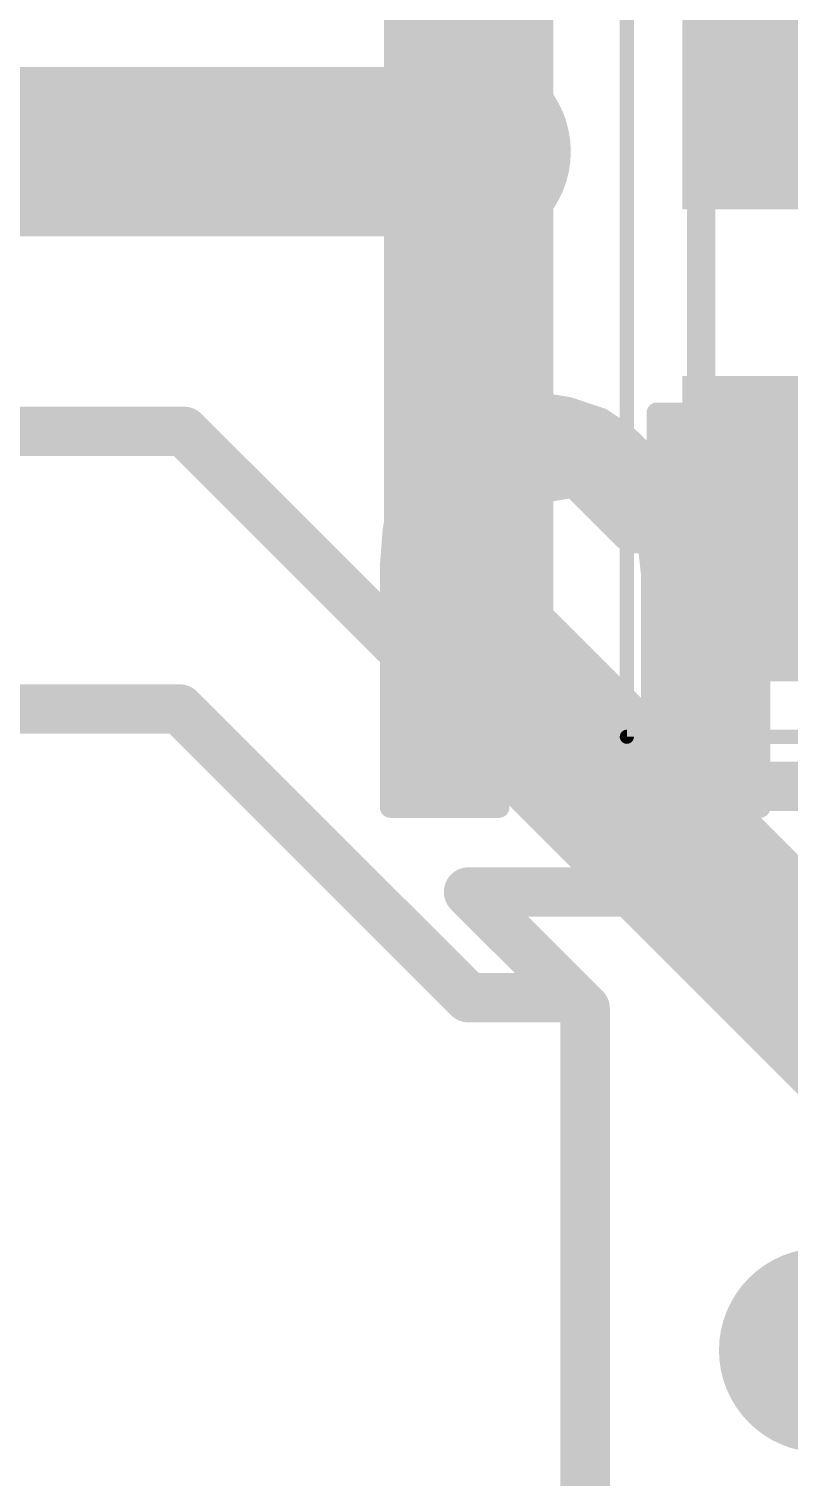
# Model space of a CAD drawing. Extents: x -37 to 70, y -13 to 33.
# Drawn here: x 6.04 to 8.77, y 8.43 to 13.65 of the extents above; entities that cross this region are included whole.
import ezdxf

# ---------------------------------------------------------------- set-up
doc = ezdxf.new("R2010")
doc.units = 0
for name, color, linetype in [('1', 12, 'CONTINUOUS'), ('16', 132, 'CONTINUOUS'), ('18', 110, 'CONTINUOUS'), ('22', 40, 'CONTINUOUS'), ('39', 12, 'CONTINUOUS'), ('51', 53, 'CONTINUOUS')]:
    doc.layers.add(name, color=color, linetype=linetype)

# ---------------------------------------------------------------- blocks, each defined once
blk = doc.blocks.new('RECT')
blk.add_solid([(-0.5, -0.5), (0.5, -0.5), (-0.5, 0.5), (0.5, 0.5)])
blk = doc.blocks.new('ROUNDV')
at = {"const_width": 0.5}
blk.add_lwpolyline([(0, -0.25, 1), (0, 0.25, 1), (0, -0.25)], format="xyb", dxfattribs=at)

msp = doc.modelspace()

# ---------------------------------------------------------------- linework, layer by layer
at = {"layer": '1'}
for points, const_width in [([(7.62, 13.208), (5.088, 13.208)], 0.6096), ([(7.62, 12.446), (7.62, 13.208)], 0.1778), ([(7.62, 12.446), (8.216, 11.85)], 0.1778), ([(5.08, 12.2), (6.596, 12.2)], 0.1778), ([(6.596, 12.2), (7.874, 10.922)], 0.1778), ([(8.216, 11.85), (8.89, 11.85)], 0.1778), ([(5.08, 11.2), (6.58, 11.2)], 0.1778), ([(6.58, 11.2), (7.62, 10.16)], 0.1778), ([(7.874, 10.922), (9.779, 10.922)], 0.1778), ([(7.62, 10.541), (11.43, 10.541)], 0.1778), ([(8.001, 10.16), (7.62, 10.541)], 0.1778), ([(7.62, 10.16), (8.001, 10.16)], 0.1778), ([(8.04, 10.121), (8.001, 10.16)], 0.1778), ([(8.04, 7.62), (8.04, 10.121)], 0.1778)]:
    msp.add_lwpolyline(points, dxfattribs=dict(at, const_width=const_width))
for points, const_width in [([(7.62, 13.0556, 1), (7.62, 13.3604)], 0.3048), ([(7.6645, 13.208, 1), (7.5755, 13.208)], 0.0889), ([(7.6514, 12.4774, 1), (7.5886, 12.4146)], 0.0889), ([(7.5755, 12.446, 1), (7.6645, 12.446)], 0.0889), ([(6.6274, 12.2314, 1), (6.5646, 12.1686)], 0.0889), ([(6.596, 12.1556, 1), (6.596, 12.2445)], 0.0889), ([(8.216, 11.8945, 1), (8.216, 11.8056)], 0.0889), ([(8.1846, 11.8186, 1), (8.2474, 11.8814)], 0.0889), ([(6.6114, 11.2314, 1), (6.5486, 11.1686)], 0.0889), ([(6.58, 11.1556, 1), (6.58, 11.2445)], 0.0889), ([(7.874, 10.9665, 1), (7.874, 10.8776)], 0.0889), ([(7.8426, 10.8906, 1), (7.9054, 10.9534)], 0.0889), ([(7.6514, 10.5724, 1), (7.5886, 10.5096)], 0.0889), ([(7.62, 10.5854, 1), (7.62, 10.4966)], 0.0889), ([(7.62, 10.2044, 1), (7.62, 10.1156)], 0.0889), ([(7.5886, 10.1286, 1), (7.6514, 10.1914)], 0.0889), ([(8.0324, 10.1914, 1), (7.9696, 10.1286)], 0.0889), ([(7.9696, 10.1286, 1), (8.0324, 10.1914)], 0.0889), ([(8.001, 10.1156, 1), (8.001, 10.2044)], 0.0889), ([(8.0845, 10.121, 1), (7.9956, 10.121)], 0.0889), ([(8.0086, 10.0896, 1), (8.0714, 10.1524)], 0.0889)]:
    msp.add_lwpolyline(points, format="xyb", dxfattribs=dict(at, const_width=const_width))
at = {"layer": '16', "const_width": 0.6096}
for points in [[(7.62, 13.97), (7.62, 13.208)], [(7.62, 13.208), (7.62, 11.43)], [(7.62, 11.43), (10.16, 8.89)]]:
    msp.add_lwpolyline(points, dxfattribs=at)
at = {"layer": '16', "const_width": 0.3048}
for points in [[(7.7724, 13.208, 1), (7.4676, 13.208)], [(7.4676, 13.208, 1), (7.7724, 13.208)], [(7.7278, 11.5378, 1), (7.5122, 11.3222)], [(7.4676, 11.43, 1), (7.7724, 11.43)]]:
    msp.add_lwpolyline(points, format="xyb", dxfattribs=at)
at = {"layer": '22', "const_width": 0.0762}
for points in [[(7.719, 12.286), (7.609, 12.256)], [(7.859, 12.296), (7.719, 12.286)], [(7.919, 12.296), (7.859, 12.296)], [(7.979, 12.286), (7.919, 12.296)], [(8.099, 12.246), (7.979, 12.286)], [(7.609, 12.256), (7.519, 12.206)], [(7.6537, 12.2682), (8.0324, 12.2682)], [(8.159, 12.206), (8.099, 12.246)], [(8.669, 12.266), (8.299, 12.266)], [(8.299, 12.266), (8.299, 12.066)], [(8.669, 10.846), (8.669, 12.266)], [(7.519, 12.206), (7.449, 12.136)], [(7.505, 12.192), (8.1765, 12.192)], [(8.209, 12.166), (8.159, 12.206)], [(8.299, 12.192), (8.669, 12.192)], [(7.449, 12.136), (7.399, 12.056)], [(7.4364, 12.1158), (8.2558, 12.1158)], [(8.249, 12.126), (8.209, 12.166)], [(8.289, 12.066), (8.249, 12.126)], [(8.299, 12.1158), (8.669, 12.1158)], [(8.299, 12.066), (8.289, 12.066)], [(7.399, 12.056), (7.369, 11.956)], [(7.3941, 12.0396), (8.669, 12.0396)], [(7.3712, 11.9634), (7.848, 11.9634)], [(7.819, 11.946), (7.869, 11.976)], [(7.869, 11.976), (7.919, 11.986)], [(7.919, 11.986), (7.979, 11.996)], [(7.979, 11.996), (8.059, 11.986)], [(8.059, 11.986), (8.119, 11.976)], [(8.119, 11.976), (8.169, 11.946)], [(8.14, 11.9634), (8.669, 11.9634)], [(7.369, 11.956), (7.349, 11.846)], [(7.789, 11.906), (7.819, 11.946)], [(8.169, 11.946), (8.209, 11.896)], [(7.3565, 11.8872), (7.7777, 11.8872)], [(7.749, 11.796), (7.759, 11.856)], [(7.759, 11.856), (7.789, 11.906)], [(8.209, 11.896), (8.239, 11.846)], [(8.2143, 11.8872), (8.669, 11.8872)], [(7.349, 11.846), (7.339, 11.716)], [(7.3463, 11.811), (7.7515, 11.811)], [(8.239, 11.846), (8.269, 11.776)], [(8.254, 11.811), (8.669, 11.811)], [(7.739, 11.726), (7.749, 11.796)], [(8.269, 11.776), (8.279, 11.686)], [(7.339, 11.716), (7.339, 10.846)], [(7.3404, 11.7348), (7.7403, 11.7348)], [(7.729, 11.646), (7.739, 11.726)], [(8.2736, 11.7348), (8.669, 11.7348)], [(7.339, 11.6586), (7.7306, 11.6586)], [(7.729, 10.846), (7.729, 11.646)], [(8.279, 11.686), (8.279, 10.846)], [(8.279, 11.6586), (8.669, 11.6586)], [(7.339, 11.5824), (7.729, 11.5824)], [(8.279, 11.5824), (8.669, 11.5824)], [(7.339, 11.5062), (7.729, 11.5062)], [(8.279, 11.5062), (8.669, 11.5062)], [(7.339, 11.43), (7.729, 11.43)], [(8.279, 11.43), (8.669, 11.43)], [(7.339, 11.3538), (7.729, 11.3538)], [(8.279, 11.3538), (8.669, 11.3538)], [(7.339, 11.2776), (7.729, 11.2776)], [(8.279, 11.2776), (8.669, 11.2776)], [(7.339, 11.2014), (7.729, 11.2014)], [(8.279, 11.2014), (8.669, 11.2014)], [(7.339, 11.1252), (7.729, 11.1252)], [(8.279, 11.1252), (8.669, 11.1252)], [(7.339, 11.049), (7.729, 11.049)], [(8.279, 11.049), (8.669, 11.049)], [(7.339, 10.9728), (7.729, 10.9728)], [(8.279, 10.9728), (8.669, 10.9728)], [(7.339, 10.8966), (7.729, 10.8966)], [(8.279, 10.8966), (8.669, 10.8966)], [(7.339, 10.846), (7.729, 10.846)], [(8.279, 10.846), (8.669, 10.846)]]:
    msp.add_lwpolyline(points, dxfattribs=at)
at = {"layer": '22', "const_width": 0.0381}
for points in [[(7.7176, 12.305, 1), (7.7204, 12.267)], [(7.724, 12.2676, 1), (7.714, 12.3044)], [(7.859, 12.3151, 1), (7.859, 12.277)], [(7.8604, 12.277, 1), (7.8576, 12.315)], [(7.9221, 12.3148, 1), (7.9159, 12.2772)], [(7.919, 12.277, 1), (7.919, 12.3151)], [(7.985, 12.3041, 1), (7.973, 12.2679)], [(7.9759, 12.2672, 1), (7.9821, 12.3048)], [(7.604, 12.2744, 1), (7.614, 12.2376)], [(7.6183, 12.2393, 1), (7.5997, 12.2727)], [(7.6537, 12.2873, 1), (7.6537, 12.2492)], [(8.0324, 12.2492, 1), (8.0324, 12.2873)], [(8.1096, 12.2619, 1), (8.0884, 12.2301)], [(8.093, 12.2279, 1), (8.105, 12.2641)], [(8.299, 12.2851, 1), (8.299, 12.247)], [(8.3181, 12.266, 1), (8.28, 12.266)], [(8.6881, 12.266, 1), (8.65, 12.266)], [(8.669, 12.247, 1), (8.669, 12.2851)], [(7.505, 12.2111, 1), (7.505, 12.173)], [(7.5097, 12.2227, 1), (7.5283, 12.1893)], [(7.5325, 12.1925, 1), (7.5055, 12.2195)], [(8.1709, 12.2209, 1), (8.1471, 12.1911)], [(8.1484, 12.1901, 1), (8.1696, 12.2219)], [(8.1765, 12.173, 1), (8.1765, 12.2111)], [(8.299, 12.2111, 1), (8.299, 12.173)], [(8.669, 12.173, 1), (8.669, 12.2111)], [(7.4364, 12.1349, 1), (7.4364, 12.0968)], [(7.4355, 12.1495, 1), (7.4625, 12.1225)], [(7.4652, 12.1259, 1), (7.4328, 12.1461)], [(8.2225, 12.1795, 1), (8.1955, 12.1525)], [(8.1971, 12.1511, 1), (8.2209, 12.1809)], [(8.2649, 12.1366, 1), (8.2331, 12.1154)], [(8.2355, 12.1125, 1), (8.2625, 12.1395)], [(8.2558, 12.0968, 1), (8.2558, 12.1349)], [(8.299, 12.1349, 1), (8.299, 12.0968)], [(8.669, 12.0968, 1), (8.669, 12.1349)], [(8.289, 12.0851, 1), (8.289, 12.047)], [(8.299, 12.047, 1), (8.299, 12.0851)], [(7.3941, 12.0587, 1), (7.3941, 12.0206)], [(7.3828, 12.0661, 1), (7.4152, 12.0459)], [(7.4172, 12.0505, 1), (7.3808, 12.0615)], [(8.2731, 12.0554, 1), (8.3049, 12.0766)], [(8.28, 12.066, 1), (8.3181, 12.066)], [(8.669, 12.0206, 1), (8.669, 12.0587)], [(7.3712, 11.9825, 1), (7.3712, 11.9444)], [(7.848, 11.9444, 1), (7.848, 11.9825)], [(7.8653, 11.9947, 1), (7.8727, 11.9573)], [(7.8788, 11.9597, 1), (7.8592, 11.9923)], [(7.9159, 12.0048, 1), (7.9221, 11.9672)], [(7.9227, 11.9673, 1), (7.9153, 12.0047)], [(7.9814, 12.0149, 1), (7.9766, 11.9771)], [(7.9821, 11.9772, 1), (7.9759, 12.0148)], [(8.0621, 12.0048, 1), (8.0559, 11.9672)], [(8.0566, 11.9671, 1), (8.0614, 12.0049)], [(8.1288, 11.9923, 1), (8.1092, 11.9597)], [(8.1159, 11.9572, 1), (8.1221, 11.9948)], [(8.14, 11.9825, 1), (8.14, 11.9444)], [(8.669, 11.9444, 1), (8.669, 11.9825)], [(7.3508, 11.9615, 1), (7.3872, 11.9505)], [(7.3877, 11.9526, 1), (7.3503, 11.9594)], [(7.8092, 11.9623, 1), (7.8288, 11.9297)], [(7.8342, 11.9346, 1), (7.8038, 11.9574)], [(8.1839, 11.9579, 1), (8.1541, 11.9341)], [(8.1592, 11.9297, 1), (8.1788, 11.9623)], [(7.3565, 11.9063, 1), (7.3565, 11.8681)], [(7.7778, 11.8529, 1), (7.7402, 11.8591)], [(7.7738, 11.9174, 1), (7.8042, 11.8946)], [(7.8053, 11.8962, 1), (7.7727, 11.9158)], [(7.7777, 11.8681, 1), (7.7777, 11.9063)], [(8.2253, 11.9058, 1), (8.1927, 11.8862)], [(8.1941, 11.8841, 1), (8.2239, 11.9079)], [(8.2143, 11.9063, 1), (8.2143, 11.8681)], [(8.669, 11.8681, 1), (8.669, 11.9063)], [(7.3463, 11.83, 1), (7.3463, 11.7919)], [(7.3303, 11.8494, 1), (7.3677, 11.8426)], [(7.368, 11.8445, 1), (7.33, 11.8475)], [(7.7427, 11.8658, 1), (7.7753, 11.8462)], [(7.7515, 11.7919, 1), (7.7515, 11.83)], [(8.2565, 11.8535, 1), (8.2215, 11.8385)], [(8.2227, 11.8362, 1), (8.2553, 11.8558)], [(8.254, 11.83, 1), (8.254, 11.7919)], [(8.669, 11.7919, 1), (8.669, 11.83)], [(7.7302, 11.7991, 1), (7.7678, 11.7929)], [(7.7679, 11.7933, 1), (7.7301, 11.7987)], [(8.2879, 11.7781, 1), (8.2501, 11.7739)], [(8.2515, 11.7685, 1), (8.2865, 11.7835)], [(7.32, 11.7175, 1), (7.358, 11.7145)], [(7.3581, 11.716, 1), (7.32, 11.716)], [(7.3404, 11.7538, 1), (7.3404, 11.7157)], [(7.7201, 11.7287, 1), (7.7579, 11.7233)], [(7.7579, 11.7236, 1), (7.7201, 11.7284)], [(7.7403, 11.7157, 1), (7.7403, 11.7538)], [(8.2736, 11.7538, 1), (8.2736, 11.7157)], [(8.669, 11.7157, 1), (8.669, 11.7538)], [(7.339, 11.6776, 1), (7.339, 11.6395)], [(7.7481, 11.646, 1), (7.71, 11.646)], [(7.7306, 11.6395, 1), (7.7306, 11.6776)], [(8.298, 11.686, 1), (8.2599, 11.686)], [(8.279, 11.6776, 1), (8.279, 11.6395)], [(8.2601, 11.6839, 1), (8.2979, 11.6881)], [(8.669, 11.6395, 1), (8.669, 11.6776)], [(7.7101, 11.6484, 1), (7.7479, 11.6436)], [(7.339, 11.6014, 1), (7.339, 11.5633)], [(7.729, 11.5633, 1), (7.729, 11.6014)], [(8.279, 11.6014, 1), (8.279, 11.5633)], [(8.669, 11.5633, 1), (8.669, 11.6014)], [(7.339, 11.5252, 1), (7.339, 11.4871)], [(7.729, 11.4871, 1), (7.729, 11.5252)], [(8.279, 11.5252, 1), (8.279, 11.4871)], [(8.669, 11.4871, 1), (8.669, 11.5252)], [(7.339, 11.449, 1), (7.339, 11.4109)], [(7.729, 11.4109, 1), (7.729, 11.449)], [(8.279, 11.449, 1), (8.279, 11.4109)], [(8.669, 11.4109, 1), (8.669, 11.449)], [(7.339, 11.3728, 1), (7.339, 11.3347)], [(7.729, 11.3347, 1), (7.729, 11.3728)], [(8.279, 11.3728, 1), (8.279, 11.3347)], [(8.669, 11.3347, 1), (8.669, 11.3728)], [(7.339, 11.2967, 1), (7.339, 11.2586)], [(7.729, 11.2586, 1), (7.729, 11.2967)], [(8.279, 11.2967, 1), (8.279, 11.2586)], [(8.669, 11.2586, 1), (8.669, 11.2967)], [(7.339, 11.2205, 1), (7.339, 11.1824)], [(7.729, 11.1824, 1), (7.729, 11.2205)], [(8.279, 11.2205, 1), (8.279, 11.1824)], [(8.669, 11.1824, 1), (8.669, 11.2205)], [(7.339, 11.1443, 1), (7.339, 11.1062)], [(7.729, 11.1062, 1), (7.729, 11.1443)], [(8.279, 11.1443, 1), (8.279, 11.1062)], [(8.669, 11.1062, 1), (8.669, 11.1443)], [(7.339, 11.0681, 1), (7.339, 11.03)], [(7.729, 11.03, 1), (7.729, 11.0681)], [(8.279, 11.0681, 1), (8.279, 11.03)], [(8.669, 11.03, 1), (8.669, 11.0681)], [(7.339, 10.9919, 1), (7.339, 10.9538)], [(7.729, 10.9538, 1), (7.729, 10.9919)], [(8.279, 10.9919, 1), (8.279, 10.9538)], [(8.669, 10.9538, 1), (8.669, 10.9919)], [(7.339, 10.9157, 1), (7.339, 10.8776)], [(7.729, 10.8776, 1), (7.729, 10.9157)], [(8.279, 10.9157, 1), (8.279, 10.8776)], [(8.669, 10.8776, 1), (8.669, 10.9157)], [(7.339, 10.8651, 1), (7.339, 10.827)], [(7.32, 10.846, 1), (7.3581, 10.846)], [(7.71, 10.846, 1), (7.7481, 10.846)], [(7.729, 10.827, 1), (7.729, 10.8651)], [(8.279, 10.8651, 1), (8.279, 10.827)], [(8.2599, 10.846, 1), (8.298, 10.846)], [(8.65, 10.846, 1), (8.6881, 10.846)], [(8.669, 10.827, 1), (8.669, 10.8651)]]:
    msp.add_lwpolyline(points, format="xyb", dxfattribs=at)
at = {"layer": '39', "const_width": 0.0508}
for points in [[(8.19, 11.1), (8.19, 14.3)], [(9.59, 11.1), (8.19, 11.1)]]:
    msp.add_lwpolyline(points, dxfattribs=at)
at = {"layer": '39', "const_width": 0.0254}
for points in [[(8.19, 11.1127, 1), (8.19, 11.0873)], [(8.1773, 11.1, 1), (8.2027, 11.1)]]:
    msp.add_lwpolyline(points, format="xyb", dxfattribs=at)
at = {"layer": '51', "const_width": 0.1016}
msp.add_lwpolyline([(8.458, 12.344), (8.458, 13.056)], dxfattribs=at)
at = {"layer": '51', "const_width": 0.0508}
for points in [[(8.4834, 13.056, 1), (8.4326, 13.056)], [(8.4326, 12.344, 1), (8.4834, 12.344)]]:
    msp.add_lwpolyline(points, format="xyb", dxfattribs=at)

# ---------------------------------------------------------------- block references
at = {"layer": '1', "xscale": 1.1, "rotation": 90}
for p in [(8.89, 13.55), (8.89, 11.85)]:
    msp.add_blockref('RECT', p, dxfattribs=at)
at = {"layer": '18', "xscale": 0.7366, "yscale": 0.7366}
for p in [(7.62, 13.208), (7.62, 13.208), (8.89, 8.89), (8.89, 8.89)]:
    msp.add_blockref('ROUNDV', p, dxfattribs=at)
at = {"layer": '51', "xscale": 0.5001, "yscale": 0.95, "rotation": 90}
for p in [(8.8849, 13.2803), (8.8849, 12.1119)]:
    msp.add_blockref('RECT', p, dxfattribs=at)

doc.saveas('drawing.dxf')
